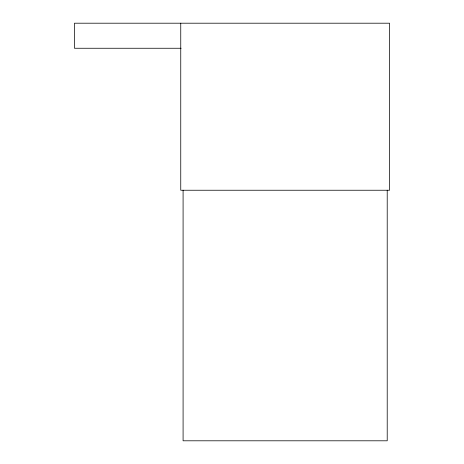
<?xml version="1.0" encoding="UTF-8"?>
<svg xmlns="http://www.w3.org/2000/svg" width="464" height="464" viewBox="0 0 464 464"><rect width="100%" height="100%" fill="white"/><g stroke="black" fill="none" stroke-linecap="round" stroke-linejoin="round"><path stroke-width="0.7" d="M181.117 48.256L74.449 48.256L74.449 23.2L389.551 23.2L389.551 190.24L180.751 190.24L180.751 23.2M387.214 190.24L387.214 440.8L183.089 440.8L183.089 190.24"/></g></svg>
